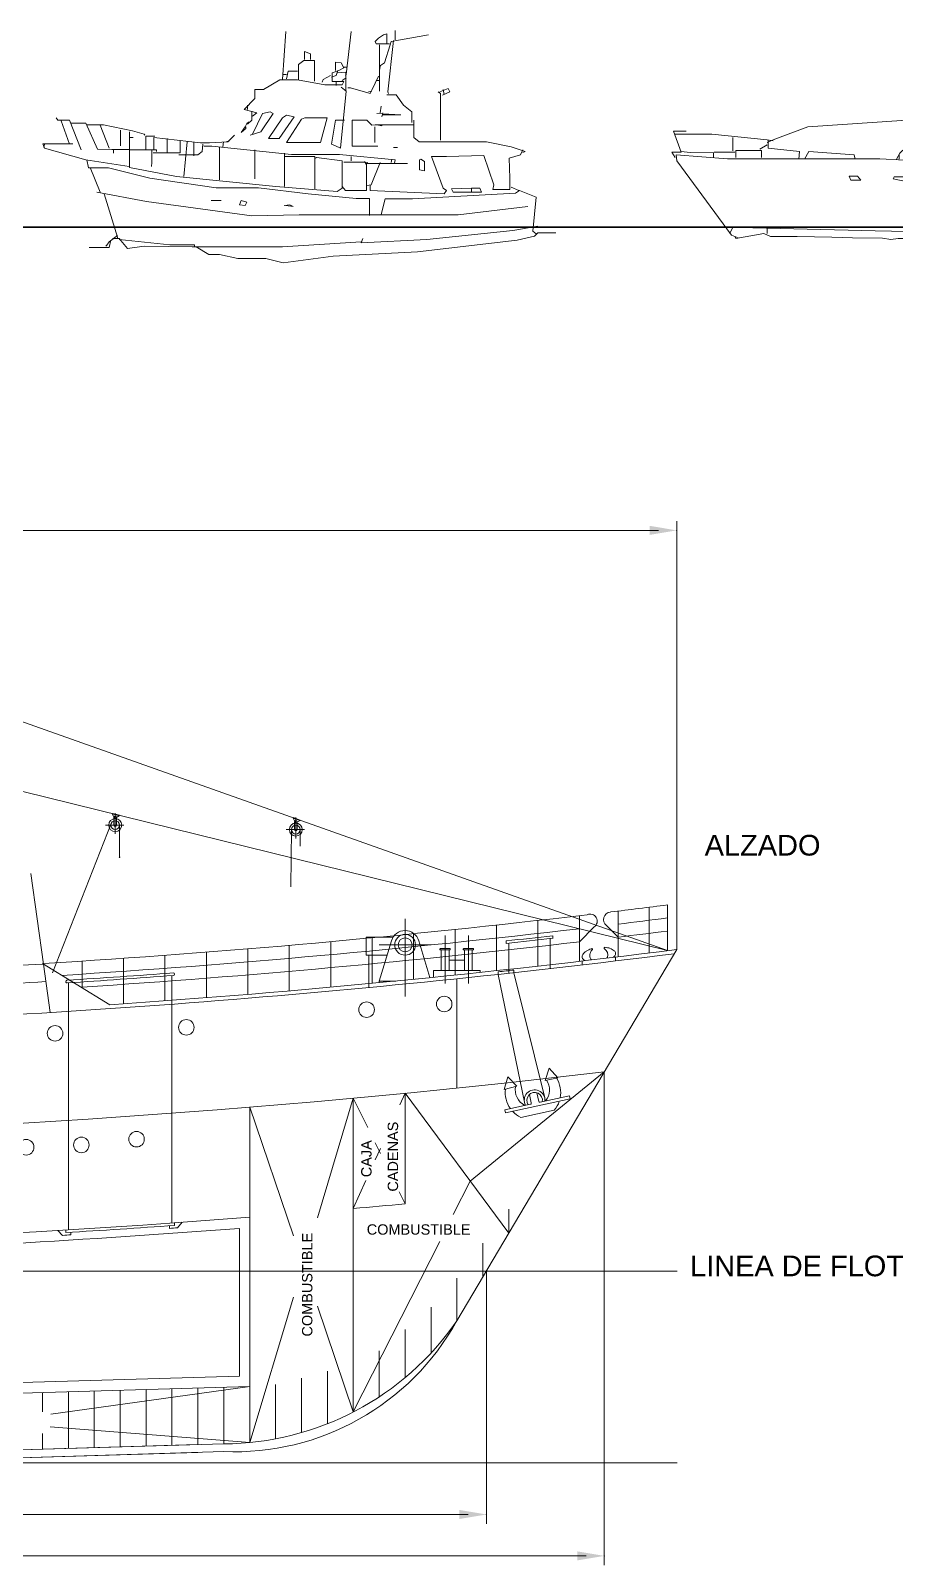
# Model space of a CAD drawing. Header units: millimetres. Extents: x -11119 to 8439, y -3599 to 8618.
# Drawn here: x -5616 to -3947, y 1888 to 4851 of the extents above; entities that cross this region are included whole.
import ezdxf

# ---------------------------------------------------------------- set-up
doc = ezdxf.new("R2010")
doc.units = ezdxf.units.MM
doc.layers.add('a_MUEBLE', color=250, linetype='Continuous', lineweight=5)
doc.layers.add('a_TEXTO', color=7, linetype='Continuous', lineweight=0)
doc.styles.add('CA_100_TEXTO', font='arial.ttf', dxfattribs={"height": 20})
doc.styles.add('CA_200_TEXTO', font='arial.ttf', dxfattribs={"height": 40})

# ---------------------------------------------------------------- blocks, each defined once
blk = doc.blocks.new('ca_nav14')
at = {"layer": 'a_MUEBLE', "linetype": 'Continuous'}
for points in [[(330.7, 377.5), (324.3, 284.7)], [(457.1, 377.5), (447.5, 294.3), (445.9, 292.7)], [(525.9, 355.1), (525.9, 372.7), (519.5, 371.1), (509.9, 364.7), (503.5, 358.3), (505.1, 353.5), (530.7, 353.5)], [(511.5, 310.3), (521.1, 316.7), (532.3, 351.9), (533.9, 358.3), (605.9, 371.1)], [(538.7, 359.9), (527.5, 260.7), (529.1, 257.5)], [(541.9, 361.5), (541.9, 379.1)], [(366.7, 323.1), (366.7, 339.1), (378.7, 334.3), (378.7, 323.1)], [(511.5, 351.9), (511.5, 262.3)], [(426.7, 302.3), (426.7, 318.3), (437.9, 316.7), (442.7, 307.1), (433.1, 302.3), (420.3, 297.5), (420.3, 280.7), (442.7, 280.7), (439.5, 274.3), (405.9, 274.3), (353.1, 283.9), (319.5, 283.9), (287.5, 265.5), (270.7, 265.5), (270.7, 247.9), (250.7, 227.1), (274.7, 220.7), (266.7, 214.3)], [(353.1, 300.7), (335.5, 300.7), (332.3, 286.3)], [(355.5, 284.7), (355.5, 313.5), (365.9, 321.5), (385.9, 321.5), (385.9, 281.5)], [(431.5, 302.3), (428.3, 292.7), (418.7, 289.5)], [(431.5, 297.5), (446.7, 299.1), (446.7, 263.9), (447.5, 262.3)], [(442.7, 308.7), (449.1, 308.7)], [(513.1, 310.3), (511.5, 302.3)], [(324.3, 294.3), (332.3, 294.3)], [(417.1, 292.7), (402.7, 284.7), (401.1, 279.9)], [(437.9, 270.3), (447.5, 262.3), (436.3, 151.9), (426.7, 156.7), (418.7, 159.9), (426.7, 206.3), (444.3, 206.3)], [(428.3, 281.5), (428.3, 273.5)], [(447.5, 287.9), (439.5, 283.1)], [(509.9, 291.1), (497.1, 263.9), (493.9, 257.5), (455.5, 268.7), (450.7, 268.7)], [(505.1, 283.1), (511.5, 283.1)], [(628.3, 260.7), (644.3, 267.1), (647.5, 260.7), (633.1, 254.3)], [(497.1, 262.3), (490.7, 260.7)], [(525.9, 255.1), (543.5, 255.1), (557.9, 235.1), (573.9, 222.3), (573.9, 201.5)], [(625.1, 260.7), (629.1, 257.5), (629.1, 167.9)], [(634.7, 265.5), (636.3, 255.9)], [(-64.5, 148.7), (-86.9, 206.3), (-109.3, 206.3), (-112.5, 211.1)], [(257.1, 235.1), (257.1, 227.1)], [(265.1, 223.9), (265.1, 206.3), (257.1, 198.3)], [(261.9, 177.5), (282.7, 183.9), (306.7, 219.1), (300.3, 222.3), (285.9, 219.1), (266.7, 179.1)], [(332.3, 215.9), (346.7, 212.7), (317.9, 171.1), (297.1, 171.1), (324.3, 211.1), (332.3, 215.9)], [(367.5, 211.1), (410.7, 211.1), (397.9, 163.1), (332.3, 163.1), (361.1, 207.9), (367.5, 211.1)], [(506.7, 219.1), (553.1, 216.7), (517.9, 216.7)], [(513.1, 220.7), (514.7, 233.5)], [(517.9, 220.7), (516.3, 212.7)], [(-102.9, 204.7), (-86.9, 159.9)], [(-83.7, 200.7), (-54.9, 200.7), (-32.5, 150.3), (-5.3, 149.5), (28.3, 149.5)], [(-53.3, 197.5), (-21.3, 197.5), (34.7, 185.5), (57.1, 179.1), (58.7, 177.5)], [(-27.7, 196.7), (-10.1, 151.9)], [(11.5, 187.1), (11.5, 156.7)], [(29.1, 183.9), (29.1, 115.1), (119.5, 97.5), (311.5, 78.3), (429.9, 68.7), (439.5, 75.1), (439.5, 127.9), (389.9, 134.3), (388.3, 132.7)], [(260.3, 203.1), (255.5, 199.9), (252.3, 193.5), (244.3, 182.3), (253.9, 190.3), (253.9, 193.5)], [(577.1, 197.5), (503.5, 197.5), (497.1, 196.7), (487.5, 206.3), (458.7, 206.3), (458.7, 155.9), (508.3, 155.9)], [(502.7, 193.5), (502.7, 163.1)], [(509.9, 196.7), (516.3, 195.1), (516.3, 196.7)], [(577.9, 206.3), (577.9, 172.7), (588.3, 164.7), (717.9, 164.7), (765.9, 155.1), (793.1, 145.5), (788.3, 143.9)], [(28.3, 116.7), (-54.9, 129.5), (-134.9, 151.9), (-138.1, 160.7), (-106.1, 160.3), (-80.5, 160.3)], [(-134.9, 159.9), (-136.5, 153.5)], [(-2.1, 148.7), (-2.1, 142.3)], [(28.3, 172.7), (36.3, 172.7)], [(28.3, 148.7), (81.1, 148.7), (81.1, 145.5)], [(60.3, 148.7), (60.3, 175.1), (77.9, 175.1)], [(72.3, 148.7), (72.3, 124.7), (71.5, 116.7)], [(126.7, 166.3), (126.7, 143.1), (74.7, 143.1)], [(231.5, 177.5), (218.7, 164.7), (183.5, 162.3), (165.9, 162.3), (76.3, 172.7), (76.3, 150.3)], [(101.9, 171.1), (101.9, 142.3)], [(170.7, 159.9), (169.1, 145.5), (161.1, 139.1), (124.3, 139.1)], [(140.3, 164.7), (133.9, 97.5)], [(153.1, 163.1), (153.1, 137.5)], [(172.3, 155.9), (188.3, 155.9), (341.9, 139.9), (434.7, 139.9), (541.9, 129.5), (540.3, 123.1)], [(202.7, 153.5), (202.7, 91.1)], [(210.7, 164.7), (209.1, 155.1)], [(221.9, 166.3), (215.5, 164.7)], [(270.7, 148.7), (270.7, 92.7)], [(788.3, 148.7), (783.5, 139.1), (761.9, 132.7), (763.1, 94.3), (763.1, 72.7), (730.7, 72.7), (732.3, 81.5), (713.1, 138.3), (641.1, 136.3), (612.3, 136.3), (634.7, 75.1), (641.1, 70.3), (636.3, 63.9), (493.9, 70.3), (493.9, 79.9)], [(538.7, 153.5), (546.7, 153.5)], [(-53.3, 129.5), (-50.1, 114.3), (-11.7, 114.3), (68.3, 94.3), (196.3, 75.9), (277.9, 75.9), (373.9, 63.9), (466.7, 55.1), (492.3, 55.1), (492.3, 22.3)], [(328.3, 142.3), (328.3, 78.3)], [(329.1, 135.9), (386.7, 135.9), (386.7, 73.5)], [(439.5, 78.3), (445.9, 70.3), (486.7, 70.3), (486.7, 122.3), (565.9, 122.3)], [(442.7, 125.5), (482.7, 125.5), (489.1, 124.7)], [(457.1, 135.9), (457.1, 127.9)], [(482.7, 126.3), (485.9, 121.5)], [(513.1, 124.7), (495.5, 81.5), (487.5, 79.9)], [(535.5, 131.1), (533.9, 124.7)], [(591.5, 131.1), (598.7, 126.3), (598.7, 108.7), (589.1, 110.3), (589.1, 129.5), (591.5, 131.1)], [(-46.9, 115.1), (-27.7, 67.1)], [(-34.1, 67.1), (61.9, 49.5), (265.1, 21.5), (356.3, 23.5), (663.5, 23.5), (797.9, 39.9)], [(-19.7, 63.9), (5.9, -19.3), (5.9, -20.9)], [(514.7, 23.9), (522.7, 54.3), (575.5, 54.3), (773.9, 65.5), (781.9, 70.3), (813.9, 57.5), (807.5, -8.1), (813.9, -12.9)], [(689.1, 75.1), (650.7, 73.5), (653.9, 67.1), (708.3, 67.1), (705.1, 75.1), (689.1, 75.1)], [(689.1, 73.5), (689.1, 67.1)], [(765.9, 76.7), (780.3, 70.3)], [(186.7, 51.1), (205.9, 51.1)], [(244.3, 51.1), (255.5, 47.9), (252.3, 41.5), (241.1, 43.1), (244.3, 51.1)], [(330.7, 41.5), (345.1, 39.9), (338.7, 43.1), (327.5, 41.5)], [(479.5, -22.5), (476.3, -30.5), (602.7, -24.1), (769.1, -6.5), (817.1, 1.5)], [(-6.9, -25.7), (-10.1, -39.3), (-48.5, -39.3)], [(5.9, -16.1), (-10.1, -28.9), (-14.9, -35.3), (-16.5, -36.9)], [(-3.7, -22.5), (9.1, -22.5), (25.1, -41.7), (57.1, -36.9), (149.9, -38.5), (324.3, -38.5), (476.3, -28.9)], [(9.1, -24.1), (106.7, -34.5), (154.7, -34.5), (154.7, -38.5)], [(157.9, -38.5), (181.9, -52.9), (202.7, -52.9), (237.9, -60.9), (292.3, -60.9), (325.9, -68.9), (421.9, -56.1), (585.1, -48.1), (777.1, -25.7), (810.7, -17.7), (817.1, -11.3), (844.3, -11.3), (852.3, -11.3)]]:
    blk.add_lwpolyline(points, dxfattribs=at)
blk = doc.blocks.new('ca_nav15')
at = {"layer": 'a_MUEBLE', "linetype": 'Continuous'}
for points in [[(398.9, 273.6), (387.7, 261.6), (429.3, 261.6), (426.1, 256)], [(398.9, 264), (400.5, 278.4), (525.3, 284.8), (926.9, 268), (979.7, 268)], [(531.7, 284.8), (549.3, 284.8), (550.9, 283.2)], [(466.1, 243.2), (487.7, 243.2), (487.7, 225.6), (477.3, 216.8), (405.3, 216.8), (397.3, 209.6), (158.9, 193.6), (94.9, 169.6), (80.5, 163.2)], [(423.7, 262.4), (423.7, 246.4), (419.7, 238.4)], [(429.3, 241.6), (421.3, 217.6)], [(424.5, 246.4), (432.5, 243.2), (445.3, 265.6), (507.7, 259.2), (515.7, 261.6), (568.5, 261.6), (539.7, 213.6), (493.3, 213.6), (512.5, 254.4), (512.5, 257.6)], [(440.5, 259.2), (452.5, 256), (452.5, 224), (454.9, 219.2)], [(453.3, 251.2), (464.5, 256), (464.5, 219.2)], [(504.5, 260.8), (491.7, 240), (490.1, 240)], [(624.5, 193.6), (605.3, 254.4), (598.9, 249.6), (598.9, 212), (555.7, 212), (566.9, 235.2), (582.9, 263.2), (608.5, 261.2), (685.3, 261.2), (693.3, 257.6)], [(674.9, 259.2), (674.9, 200)], [(685.3, 259.2), (699.7, 256), (814.9, 256)], [(688.5, 256), (694.9, 208), (698.1, 209.6)], [(818.1, 248), (818.1, 257.6), (816.5, 249.6), (834.1, 144), (826.1, 128.8), (782.9, 128.4), (704.5, 128.4), (694.9, 132.8), (691.7, 131.2)], [(699.7, 257.6), (709.3, 214.4), (709.3, 211.2)], [(787.7, 256), (794.1, 203.2), (800.5, 172.8), (829.3, 172.8)], [(798.9, 252.8), (806.9, 176)], [(802.1, 254.4), (800.5, 260.8)], [(981.3, 243.2), (974.9, 253.6), (926.9, 256.4), (837.3, 256.4), (829.3, 254.4), (845.3, 189.6), (970.1, 189.6), (970.1, 201.6)], [(962.1, 251.2), (968.5, 192)], [(971.7, 252.8), (974.9, 241.6)], [(974.9, 264), (974.9, 254.4)], [(998.9, 203.2), (981.3, 243.2), (974.9, 240), (986.1, 192), (1000.5, 190.4)], [(421.3, 220.8), (402.1, 220.8), (400.5, 211.2)], [(426.1, 235.2), (416.5, 236.8), (410.1, 222.4)], [(677.3, 208), (667.7, 204.8), (670.9, 198.4), (680.5, 203.2), (677.3, 208)], [(693.3, 211.2), (741.3, 211.2), (794.1, 204.8)], [(789.3, 224.8), (762.1, 224.8), (760.5, 214.4), (765.3, 208), (765.3, 206.4)], [(966.9, 212.8), (918.1, 212.8), (918.1, 192)], [(-76.3, 184.8), (-100.3, 184.8), (-85.9, 144.8), (-103.5, 144.8), (-97.1, 134.4)], [(-97.1, 179.2), (-26.7, 179.2), (80.5, 168), (91.7, 166.4)], [(355.7, 164.8), (368.5, 180.8), (530.1, 180.8), (536.5, 155.2), (544.5, 156.8), (544.5, 179.2), (562.1, 179.2), (573.3, 169.6), (598.9, 148.8), (616.5, 129.6)], [(674.1, 198.4), (666.1, 194.4), (624.5, 194.4), (624.5, 192)], [(797.3, 179.2), (789.3, 168.8), (731.7, 168.8), (731.7, 166.4)], [(1018.1, 188), (1002.1, 188), (1000.5, 203.2), (1018.1, 192), (1042.1, 137.6), (1061.3, 120), (1067.7, 11.2), (1066.1, 4.8), (992.5, -0.8), (971.7, 0.4), (874.1, -1.4), (803.7, -1.4)], [(1010.1, 198.4), (1005.3, 192), (1000.5, 192)], [(14.1, 172.8), (14.1, 147.2)], [(80.5, 158.4), (66.1, 150.4)], [(82.1, 168), (82.1, 152), (142.9, 145.6), (141.3, 131.2)], [(330.1, 131.2), (336.5, 142.4), (358.9, 164), (392.5, 164), (400.5, 128)], [(406.9, 152), (397.3, 150.4)], [(437.3, 129.6), (430.9, 164), (409.3, 164), (409.3, 128)], [(453.3, 156.8), (469.3, 163.2), (464.5, 169.6), (458.1, 161.6), (459.7, 149.6), (439.7, 149.6), (439.7, 172.8), (451.7, 169.6), (453.3, 155.2), (451.7, 148.8)], [(445.3, 148.8), (445.3, 136), (456.5, 140.8), (456.5, 145.6)], [(490.1, 144), (490.1, 132.8), (481.3, 136), (481.3, 160), (488.5, 156.8), (490.1, 144)], [(720.5, 167.2), (690.9, 167.2), (690.9, 127.2), (667.7, 127.2), (678.9, 129.6), (680.5, 128)], [(722.1, 128), (717.3, 137.6), (717.3, 164.8), (808.5, 164.8), (808.5, 128)], [(814.9, 172.8), (818.1, 161.6), (827.7, 160)], [(828.5, 166.4), (828.5, 147.2), (816.5, 152), (819.7, 160)], [(656.5, 128.8), (346.1, 129.2), (298.1, 131.8), (3.7, 131.8), (-95.5, 139.2), (-93.9, 128), (11.7, -16), (24.5, -20.8)], [(-85.9, 145.6), (-68.3, 144), (-21.9, 144.8), (18.1, 144.8)], [(-23.5, 142.4), (-23.5, 134.4)], [(19.7, 134.4), (19.7, 148), (69.3, 148), (69.3, 134.4)], [(152.5, 131.2), (160.5, 145.6), (248.5, 139.2), (250.1, 131.2)], [(334.9, 140.8), (334.9, 131.2)], [(408.5, 136), (398.9, 134.4)], [(490.1, 144), (482.1, 142.4)], [(888.5, 123.2), (880.5, 124.8), (1026.1, 124.8)], [(238.9, 98.4), (242.1, 90.4), (261.3, 90.4), (254.9, 98.4), (238.9, 98.4)], [(325.3, 96.8), (357.3, 96.8), (354.1, 86.4), (323.7, 92.8), (325.3, 96.8)], [(374.9, 97.6), (374.9, 87.2), (402.1, 87.2), (400.5, 96.8), (376.5, 96.8), (374.9, 97.6)], [(506.1, 97.6), (509.3, 89.6), (502.9, 86.4), (506.1, 97.6)], [(546.1, 96), (542.9, 83.2), (547.7, 88), (546.1, 96)], [(584.5, 96), (587.7, 88), (581.3, 86.4), (584.5, 96)], [(616.5, 91.2), (626.1, 94.4), (616.5, 94.4), (616.5, 86.4)], [(704.5, 92), (730.1, 92), (736.5, 92.8), (730.1, 102.4), (709.3, 102.4), (709.3, 92.8)], [(749.3, 101.6), (771.7, 101.6), (770.1, 93.6), (747.7, 93.6), (747.7, 100.8)], [(816.5, 99.2), (811.7, 88), (787.7, 96), (792.5, 100.8), (856.5, 94.4), (861.3, 90.4), (883.7, 90.4), (880.5, 99.2), (854.9, 99.2), (854.9, 96)], [(826.1, 99.2), (829.3, 89.6), (845.3, 89.6)], [(920.5, 100), (923.7, 92), (899.7, 92), (901.3, 100), (920.5, 100)], [(938.1, 100), (958.9, 100), (958.9, 88), (936.5, 94.4), (938.1, 100)], [(0.5, 0), (288.5, -7.2), (414.9, -10), (552.5, -10), (576.5, -17.6), (590.9, -12.8), (589.3, -6.4)], [(483.7, 22.4), (485.3, 14.4), (480.5, 17.6), (483.7, 22.4)], [(563.7, 22.4), (568.5, 17.6), (562.1, 16), (563.7, 22.4)], [(637.3, 24), (640.5, 20.8), (637.3, 24)], [(803.7, 1.6), (798.9, -8.8), (782.9, -10.8), (757.3, -13.4), (725.3, -13.4), (723.7, -16)], [(1066.1, 19.2), (904.5, 9.6), (781.3, 0), (779.7, -9.6)], [(909.3, 9.6), (909.3, 3.2)], [(1056.5, 16), (1058.1, 4.8), (1050.1, 1.6)], [(13.3, -1.6), (8.5, -12.8)], [(533.3, -11.2), (448.5, -22.4), (333.3, -22.4), (318.9, -24), (302.9, -21.6), (245.3, -21.2), (205.3, -19.4), (138.1, -18.5), (86.9, -18.5), (74.1, -12.8), (19.7, -22.4), (18.1, -17.6)], [(80.5, -3.2), (80.5, -12.8)], [(779.7, -2.4), (685.3, -4.4), (576.5, -7), (538.1, -7), (538.1, -11.2)], [(555.7, -8), (555.7, -14.4)], [(619.7, -8), (653.3, -17.6), (646.9, -20.8), (645.3, -16)], [(630.9, -4.8), (630.9, -11.2)]]:
    blk.add_lwpolyline(points, dxfattribs=at)
blk = doc.blocks.new('ca_nav22')
at = {"layer": 'a_MUEBLE', "color": 8}
for p, q in [((836, 967.6), (-948.2, 1601.1)), ((836, 967.6), (-853.8, 1384.5)), ((-235.6, 1231.5), (-235.4, 1232.5)), ((-230.5, 1223), (-235.6, 1231.5)), ((-235.6, 1231.5), (-222, 1228.1)), ((-235.4, 1232.5), (-221.8, 1229.1)), ((-232.4, 1225), (-232.4, 1210)), ((-222, 1228.1), (-230.5, 1223)), ((-229.9, 1233.2), (-229.9, 1193)), ((-227.4, 1225), (-227.4, 1210)), ((-222, 1228.1), (-221.8, 1229.1)), ((113.7, 1223.6), (114, 1224.6)), ((117.9, 1214.6), (113.7, 1223.6)), ((113.7, 1223.6), (126.9, 1218.8)), ((114, 1224.6), (127.2, 1219.8)), ((116.2, 1216.3), (116.2, 1201.3)), ((126.9, 1218.8), (117.9, 1214.6)), ((118.7, 1224.5), (118.7, 1184.3)), ((121.2, 1216.3), (121.2, 1201.3)), ((126.9, 1218.8), (127.2, 1219.8)), ((-351.2, 924.8), (-237.8, 1213.1)), ((-248.8, 1210), (-213.1, 1210)), ((-221.4, 1210), (-221.4, 1148.6)), ((99.8, 1201.3), (135.5, 1201.3)), ((110.2, 1201.4), (108.9, 1090.9)), ((127.2, 1201.3), (127.1, 1169.5)), ((741, 955.9), (741, 1044)), ((801, 963.2), (801, 1051.4)), ((836, 967.6), (836, 1055.8)), ((329.7, 878.9), (329.7, 1028.9)), ((426, 920.5), (426, 1008.4)), ((506, 929), (506, 1017)), ((586, 937.8), (586, 1025.8)), ((666, 947), (666, 1035.1)), ((666, 984.7), (694.5, 1013.3)), ((741, 993.7), (718.5, 1016.1)), ((106, 890), (106, 977.8)), ((186, 897.1), (186, 985)), ((254.7, 993.9), (306.6, 993.9)), ((254.7, 958.9), (254.7, 993.9)), ((266, 904.5), (266, 992.4)), ((279.7, 908.9), (303.4, 986.9)), ((279.7, 978.9), (379.7, 978.9)), ((346, 912.3), (346, 1000.3)), ((377.7, 915.5), (356, 986.9)), ((406.9, 903.9), (406.9, 996.9)), ((406.9, 903.9), (406.9, 996.9)), ((451.9, 903.9), (451.9, 996.9)), ((451.9, 903.9), (451.9, 996.9)), ((524.7, 981.3), (524.7, 986.3)), ((529.7, 924), (529.7, 981.8)), ((609.7, 932.9), (609.7, 990.8)), ((614.7, 991.4), (614.7, 996.4)), ((-214, 865), (-214, 952.7)), ((-134, 870.7), (-134, 958.5)), ((-54, 876.8), (-54, 964.6)), ((26, 883.2), (26, 971)), ((254.7, 958.9), (294.9, 958.9)), ((259.7, 896.4), (259.7, 958.9)), ((396.9, 970), (396.9, 970.5)), ((396.9, 970), (396.9, 970.5)), ((397.9, 971.5), (415.9, 971.5)), ((397.9, 971.5), (415.9, 971.5)), ((397.9, 969), (415.9, 969)), ((397.9, 969), (415.9, 969)), ((399.4, 929), (399.4, 969)), ((399.4, 929), (399.4, 969)), ((414.4, 929), (414.4, 969)), ((414.4, 929), (414.4, 969)), ((414.4, 949), (444.4, 949)), ((416.9, 970), (416.9, 970.5)), ((416.9, 970), (416.9, 970.5)), ((441.9, 970), (441.9, 970.5)), ((441.9, 970), (441.9, 970.5)), ((442.9, 971.5), (460.9, 971.5)), ((442.9, 971.5), (460.9, 971.5)), ((442.9, 969), (460.9, 969)), ((442.9, 969), (460.9, 969)), ((444.4, 929), (444.4, 969)), ((444.4, 929), (444.4, 969)), ((459.4, 929), (459.4, 969)), ((459.4, 929), (459.4, 969)), ((461.9, 970), (461.9, 970.5)), ((461.9, 970), (461.9, 970.5)), ((735.6, 947.7), (735.6, 955.2)), ((-355.3, 848.2), (-368.4, 941.3)), ((-294, 895.9), (-294, 947.3)), ((-120.3, 871.8), (-120.3, 919.4)), ((-115.3, 922), (-115.3, 922.2)), ((384.4, 929), (474.4, 929)), ((384.4, 916.2), (384.4, 929)), ((474.4, 929), (474.4, 925.6)), ((509.5, 921.8), (509.5, 926.8)), ((509.5, 921.8), (560.1, 674.9)), ((539.5, 925.1), (539.5, 930.1)), ((539.5, 925.1), (599.1, 683.7)), ((671.4, 947.6), (671.4, 940)), ((-325.3, 907.8), (-325.3, 908)), ((-320.3, 428.7), (-320.3, 905.5)), ((279.7, 908.9), (311.6, 908.9)), ((279.7, 905.8), (279.7, 908.9)), ((429.7, 702.2), (429.7, 913.3)), ((474.4, 917.9), (474.4, 918)), ((-120.3, 441.8), (-120.3, 871.8)), ((607.5, 740.8), (600, 717)), ((624.4, 722.3), (607.5, 740.8)), ((714.1, 733.6), (455.3, 522.4)), ((527.9, 723.7), (521, 699.7)), ((545.3, 705.8), (527.9, 723.7)), ((600, 717), (624.4, 722.3)), ((229.7, 682.7), (160.3, 452)), ((229.7, 469.8), (229.7, 682.7)), ((229.7, 682.7), (257.4, 626.2)), ((329.7, 692.2), (319.8, 670.1)), ((329.7, 478.9), (329.7, 692.2)), ((529.7, 421.9), (329.7, 692.2)), ((521, 699.7), (545.3, 705.8)), ((569.6, 690), (573.2, 673.5)), ((584.2, 693.2), (587.9, 676.6)), ((590.3, 675.1), (647, 687.2)), ((647, 687.2), (648.3, 681.4)), ((29.7, 453), (29.7, 665.3)), ((29.7, 665.3), (114.2, 416.8)), ((522.3, 660.5), (571.7, 671.1)), ((522.3, 660.5), (523.6, 654.6)), ((523.6, 654.6), (648.3, 681.4)), ((552.9, 645.6), (617.6, 659.5)), ((272.1, 596.4), (281.9, 576.3)), ((281.9, 585.9), (272.1, 564)), ((254, 523.9), (229.7, 469.8)), ((422.7, 458.1), (455.3, 522.4)), ((318.2, 502.3), (329.7, 478.9)), ((-331.4, 418), (-340.6, 427.5)), ((-325.3, 423.4), (-325.3, 428.4)), ((-315.3, 419), (-315.3, 424)), ((-125.3, 431.4), (-125.3, 436.5)), ((-115.3, 437.2), (-115.3, 442.2)), ((-109.9, 432.5), (-100.7, 443.2)), ((9.7, 145.9), (9.7, 431.4)), ((229.7, 77), (396.5, 406.4)), ((114.2, 298.7), (29.7, 18)), ((160.3, 281.2), (229.7, 77)), ((-1750.3, 94.5), (9.7, 145.9)), ((29.7, 126.4), (-354.3, 73)), ((-355.2, 48.5), (29.7, 18))]:
    blk.add_line(p, q, dxfattribs=at)
at = {"layer": 'a_MUEBLE'}
for p, q in [((-368.4, 941.3), (-393, 1116.4)), ((429.7, 252.9), (853.9, 969.9)), ((-970.3, 915.3), (-368.4, 941.3)), ((-240.3, 863.2), (-370.3, 942.5)), ((29.7, 18), (29.7, 453)), ((229.7, 77), (229.7, 469.8)), ((229.7, 77), (229.7, 469.8)), ((529.7, 421.9), (529.7, 468.4)), ((479.7, 337.4), (479.7, 403)), ((429.7, 252.9), (429.7, 335.2)), ((379.7, 190.7), (379.7, 279.6)), ((329.7, 143.4), (329.7, 235.9)), ((279.7, 106.2), (279.7, 195.3)), ((179.7, 54.2), (179.7, 155.8)), ((-1770.3, 73.9), (29.7, 126.4)), ((-220.3, 9.5), (-220.3, 119.1)), ((-170.3, 11), (-170.3, 120.6)), ((-120.3, 12.5), (-120.3, 122.1)), ((-70.3, 13.9), (-70.3, 123.5)), ((-20.3, 15.4), (-20.3, 125)), ((79.7, 25.1), (79.7, 130)), ((129.7, 37.1), (129.7, 142.5)), ((-370.3, 77.3), (-370.3, 114.8)), ((-320.3, 6.5), (-320.3, 116.2)), ((-270.3, 8), (-270.3, 117.7)), ((-370.3, 5), (-370.3, 35.4)), ((-2595.8, -61.1), (-20.3, 15.4)), ((-2595.8, -61.1), (-70.8, 13.9)), ((-2595.3, -76.1), (-20.3, 0.4)), ((-2595.3, -76.1), (-70.3, -1.1))]:
    blk.add_line(p, q, dxfattribs=at)
at = {"layer": 'a_MUEBLE', "color": 8}
for centre, radius in [((-229.9, 1210), 12.5), ((-229.9, 1210), 8.5), ((118.7, 1201.3), 12.5), ((118.7, 1201.3), 8.5), ((329.7, 978.9), 20), ((329.7, 978.9), 13.5), ((255.3, 853.7), 15), ((405.1, 864.6), 15), ((-92.6, 819.5), 15), ((-346, 807.9), 15), ((-401.7, 588.1), 15), ((-295.2, 592.6), 15), ((-188.7, 603.6), 15)]:
    blk.add_circle(centre, radius, dxfattribs=at)
for centre, radius, start, end in [((-229.9, 1225), 2.5, 0, 180), ((118.7, 1216.3), 2.5, 0, 180), ((-229.9, 1210), 2.5, 180, 0), ((118.7, 1201.3), 2.5, 180, 0), ((-221.4, 1147.9), 0.7, 180, 90), ((686.9, 1024.6), 13.6, 303.8417, 115.9166), ((727, 1027.8), 14.4, 94.062, 233.9752), ((-1516, 19610.5), 18703.1, 276.88487, 277.22442), ((-1516, 19610.5), 18703.1, 273.51741, 276.74604), ((-1516, 19610.5), 18728.1, 273.62162, 276.69079), ((-1516, 19610.5), 18728.1, 276.92186, 277.21473), ((-1516, 19610.5), 18753.1, 273.73628, 276.68182), ((329.7, 978.9), 27.5, 16.894, 163.106), ((-1516, 19610.5), 18735.6, 276.25321, 276.53016), ((-1516, 19610.5), 18740.6, 276.25154, 276.52841), ((-1516, 19610.5), 18753.1, 276.91259, 277.20506), ((-1516, 19610.5), 18798.1, 271.6636, 277.22787), ((397.9, 970.5), 1, 90, 180), ((397.9, 970.5), 1, 90, 180), ((397.9, 970), 1, 180, 270), ((397.9, 970), 1, 180, 270), ((415.9, 970.5), 1, 0, 90), ((415.9, 970.5), 1, 0, 90), ((415.9, 970), 1, 270, 0), ((415.9, 970), 1, 270, 0), ((442.9, 970.5), 1, 90, 180), ((442.9, 970.5), 1, 90, 180), ((442.9, 970), 1, 180, 270), ((442.9, 970), 1, 180, 270), ((460.9, 970.5), 1, 0, 90), ((460.9, 970.5), 1, 0, 90), ((460.9, 970), 1, 270, 0), ((460.9, 970), 1, 270, 0), ((699.8, 958.6), 13.8, 161.7053, 186.7269), ((699.8, 958.6), 13.8, 186.7269, 211.7484), ((701.7, 957.9), 15.8, 138.3131, 161.7053), ((701.5, 959.6), 15.8, 211.7484, 218.7293), ((703, 956.8), 17.5, 132.3878, 138.3131), ((-1516, 19610.5), 18738.1, 273.65025, 274.27913), ((-1516, 19610.5), 18743.1, 273.65022, 274.27908), ((-117.7, 922.2), 2.4, 0, 94.2791), ((-117.7, 922), 2.4, 274.2791, 0), ((-1516, 19610.5), 18793.1, 276.18739, 276.27939), ((-1516, 19610.5), 18738.1, 271.97485, 273.5258), ((-322.9, 908), 2.4, 93.6503, 180), ((-322.9, 907.8), 2.4, 180, 273.6502), ((-1516, 19610.5), 19008.1, 264.67558, 276.73783), ((575.4, 698.5), 33.1, 320.4024, 35.1104), ((576.5, 693.6), 53.5, 348.9847, 31.8263), ((576.5, 693.6), 53.5, 172.8385, 215.2194), ((575.4, 698.5), 33.1, 168.3279, 243.8017), ((579.7, 678.9), 20, 354.6444, 209.5597), ((579.7, 678.9), 15, 348.5239, 215.6802), ((576.5, 693.6), 53.5, 222.4197, 243.8447), ((571.3, 673), 2, 282.1021, 12.4742), ((589.8, 677), 2, 192.4742, 282.1021), ((576.5, 693.6), 53.5, 320.3594, 341.7844), ((-1497.3, 19886.2), 19493.1, 275.08269, 275.37785), ((-1497.3, 19886.2), 19493.1, 264.78679, 274.49277), ((-1497.3, 19886.2), 19513.1, 269.25698, 274.42926), ((-1497.3, 19886.2), 19503.1, 273.42708, 273.47446), ((-1497.3, 19886.2), 19498.1, 273.44592, 274.06434), ((-1497.3, 19886.2), 19503.1, 274.03384, 274.07932)]:
    blk.add_arc(centre, radius, start, end, dxfattribs=at)
at = {"layer": 'a_MUEBLE'}
for centre, radius, start, end in [((-1516, 19610.5), 18790.6, 273.89292, 277.24563), ((678.6, 956.1), 7.39, 144.6109, 186.6468), ((678.6, 956.1), 7.39, 186.6468, 228.6826), ((691.6, 946.8), 23.3, 121.3233, 144.6109), ((689.2, 968.1), 23.3, 228.6826, 238.1324), ((701.5, 930.6), 42.4, 107.4219, 121.3233), ((699.8, 958.6), 13.8, 161.7053, 186.7269), ((699.8, 958.6), 13.8, 186.7269, 211.7484), ((701.7, 957.9), 15.8, 138.3131, 161.7053), ((701.5, 959.6), 15.8, 211.7484, 218.7293), ((709.9, 903.9), 70.4, 106.2503, 107.4219), ((703, 956.8), 17.5, 132.3878, 138.3131), ((690.5, 970.5), 1, 312.3878, 106.2503), ((715.5, 972.4), 1.6, 87.797, 237.404), ((707.1, 959.4), 13.8, 341.7053, 57.4041), ((711.9, 931.8), 42.4, 71.9703, 85.1332), ((705.3, 960), 15.8, 334.8601, 341.7053), ((717.8, 949.9), 23.3, 48.6826, 71.9703), ((715.3, 971.1), 23.3, 315.6924, 324.6109), ((728.4, 961.9), 7.39, 6.6468, 48.6826), ((728.4, 961.9), 7.39, 324.6109, 6.6468), ((0, 491.5), 491.5, 267.6323, 330.9529), ((-23.3, 566.2), 550.8, 270.3118, 325.3255)]:
    blk.add_arc(centre, radius, start, end, dxfattribs=at)
at = {"layer": 'a_MUEBLE', "color": 8, "linetype": 'ByBlock'}
for p in [(853.9, 969.9), (714.1, 733.6), (486.5, 348.9)]:
    blk.add_point(p, dxfattribs=at)

msp = doc.modelspace()

# ---------------------------------------------------------------- linework, layer by layer
at = {"layer": 'a_TEXTO', "color": 253, "lineweight": 35}
msp.add_line((-8716.4, 4471.9), (3997.4, 4471.9), dxfattribs=at)
at = {"layer": 'a_TEXTO'}
for p, q in [((-8628.1, 3886.2), (-4403.9, 3886.2)), ((-4368.9, 3078.1), (-4368.9, 3904.2)), ((-4508.7, 2839.9), (-4508.7, 1888.2)), ((-8484.5, 2456.2), (-4368.1, 2456.2)), ((-4736.3, 2455.2), (-4736.3, 1968.2)), ((-8868.1, 2086.2), (-4368.1, 2086.2)), ((-8449.6, 1986.2), (-4771.3, 1986.2)), ((-8467.7, 1906.2), (-4543.7, 1906.2))]:
    msp.add_line(p, q, dxfattribs=at)
at = {"layer": 'a_TEXTO', "linetype": 'ByBlock'}
for p in [(-4368.9, 3886.2), (-4736.3, 1986.2), (-4508.7, 1906.2)]:
    msp.add_point(p, dxfattribs=at)
at = {"layer": 'a_TEXTO'}
for points in [[(-4421.3, 3877.5), (-4421.3, 3895), (-4368.8, 3886.2)], [(-4788.5, 1977.5), (-4788.5, 1995), (-4736, 1986.3)], [(-4561, 1897.6), (-4561, 1915.1), (-4508.5, 1906.3)]]:
    msp.add_solid(points, dxfattribs=at)

# ---------------------------------------------------------------- block references
msp.add_blockref('ca_nav22', (-5222.8, 2107.2))
at = {"layer": 'a_MUEBLE'}
for name, p in [('ca_nav14', (-5454.2, 4471.9)), ('ca_nav15', (-4274.6, 4471.9))]:
    msp.add_blockref(name, p, dxfattribs=at)

# ---------------------------------------------------------------- texts
at = {"layer": 'a_TEXTO'}
for s, height, style, p in [('ALZADO', 40, 'CA_200_TEXTO', (-4314.9, 3258.4)), ('COMBUSTIBLE', 20, 'CA_100_TEXTO', (-4967.2, 2526.5)), ('LINEA DE FLOTACION', 40, 'CA_200_TEXTO', (-4343.1, 2446.2))]:
    msp.add_text(s, height=height, dxfattribs=dict(at, style=style)).set_placement(p)
at = {"layer": 'a_TEXTO', "style": 'CA_100_TEXTO'}
for s, p in [('CADENAS', (-4906.7, 2609.6)), ('CAJA', (-4957.9, 2637.4)), ('COMBUSTIBLE', (-5072.1, 2329.8))]:
    msp.add_text(s, height=20, rotation=90, dxfattribs=at).set_placement(p)

doc.saveas('drawing.dxf')
